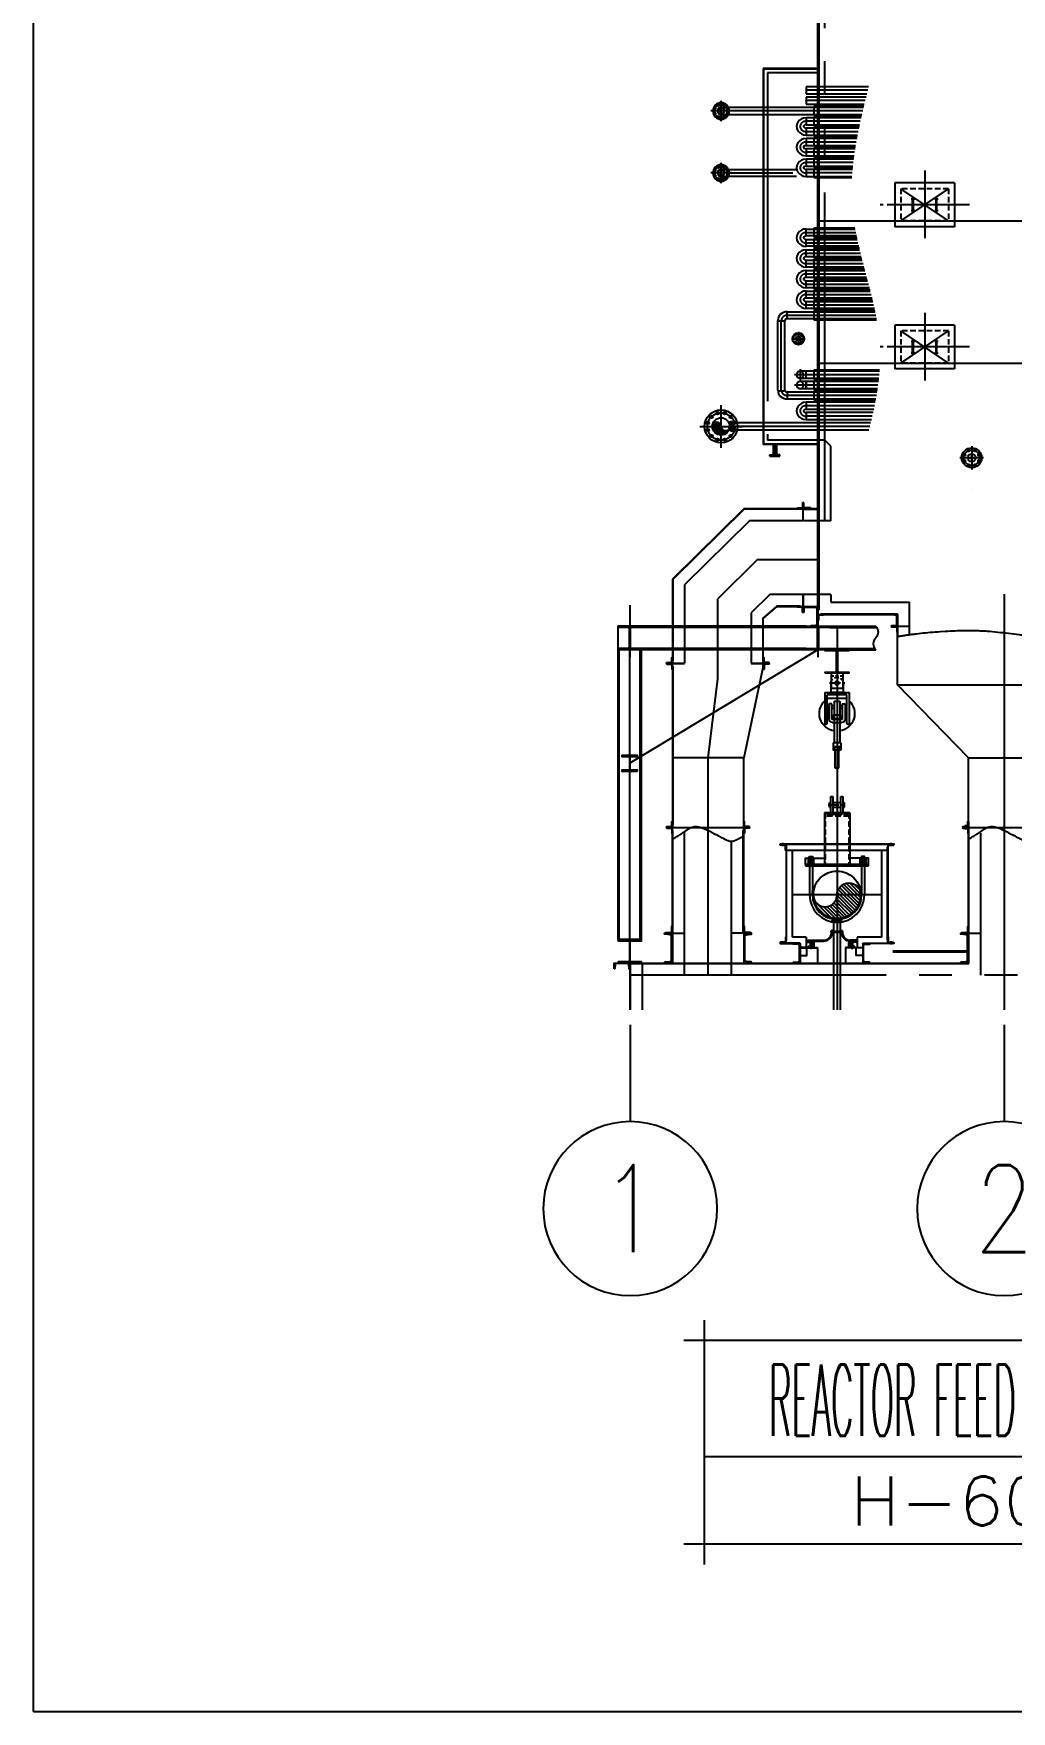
# Model space of a CAD drawing. Header units: millimetres. Extents: x 0 to 134087, y -49114 to 20834.
# Drawn here: x 24199 to 25773, y 10003 to 12702 of the extents above; entities that cross this region are included whole.
import ezdxf
from ezdxf.enums import TextEntityAlignment as Align

# ---------------------------------------------------------------- set-up
doc = ezdxf.new("R2010")
doc.units = ezdxf.units.MM
doc.header["$LTSCALE"] = 35
for name, pattern in [('CENTER', [7, 4, -1, 1, -1]), ('JNK-CENTER', [34, 30, -1.5, 1, -1.5]), ('JNK-HIDDEN', [3, 2, -1]), ('JNK-PHANTOM', [15, 10, -1, 1, -1, 1, -1]), ('PHA', [30, 20, -2, 2, -2, 2, -2])]:
    doc.linetypes.add(name, pattern=pattern)
for name, color, linetype in [('C', 1, 'CENTER'), ('CEN-R', 1, 'JNK-CENTER'), ('CON-C', 4, 'Continuous'), ('CON-G', 3, 'Continuous'), ('CON-W', 7, 'Continuous'), ('CON-Y', 2, 'Continuous'), ('CONT-Y', 2, 'Continuous'), ('Dim-W', 7, 'Continuous'), ('HID-Y', 2, 'JNK-HIDDEN'), ('LOGO-FRAME', 7, 'Continuous'), ('PAN-W', 6, 'PHA'), ('PHA-M', 6, 'JNK-PHANTOM'), ('PHA-W', 7, 'JNK-PHANTOM'), ('REF-R', 2, 'JNK-PHANTOM'), ('STL-OBJT', 7, 'Continuous'), ('TITLE', 7, 'Continuous')]:
    doc.layers.add(name, color=color, linetype=linetype)
doc.layers.add('CONT-G', color=3, linetype='Continuous', lineweight=25)
doc.styles.add('SIMPLEX', font='simplex.shx', dxfattribs={"width": 0.8})

# ---------------------------------------------------------------- blocks, each defined once
blk = doc.blocks.new('pipesec')
at = {"layer": 'CON-W'}
for p, q in [((0.121, 0.485), (0.485, 0.121)), ((0.244, 0.437), (0.437, 0.244)), ((0.012, 0), (0.36, -0.347)), ((0.075, 0.011), (0.394, -0.308)), ((0.126, 0.034), (0.425, -0.264)), ((0.169, 0.066), (0.451, -0.216)), ((0.204, 0.105), (0.473, -0.163)), ((0.23, 0.153), (0.489, -0.105)), ((0.247, 0.211), (0.498, -0.041)), ((0.248, 0.284), (0.499, 0.033)), ((-0.25, -0.258), (-0.008, -0.5)), ((-0.243, -0.191), (0.063, -0.496)), ((-0.223, -0.136), (0.125, -0.484)), ((-0.193, -0.092), (0.181, -0.466)), ((-0.156, -0.055), (0.232, -0.443)), ((-0.111, -0.026), (0.279, -0.415)), ((-0.056, -0.006), (0.321, -0.383)), ((-0.227, -0.355), (-0.105, -0.477))]:
    blk.add_line(p, q, dxfattribs=at)
blk.add_lwpolyline([(0, 0.5, -1), (0, 0, 1), (0, -0.5, 1)], format="xyb", dxfattribs=at)
blk = doc.blocks.new('A$C3B5754AF')
at = {"layer": 'CON-G'}
for p, q in [((-81, 32), (-27, 32)), ((-72, 29), (-72, -1)), ((-36, 29), (-36, -1)), ((-81, -4), (-27, -4)), ((-81, -4), (-27, -4)), ((-81, -40), (-27, -40)), ((-72, -7), (-72, -37)), ((-36, -7), (-36, -37))]:
    blk.add_line(p, q, dxfattribs=at)
for points in [[(-18, 29, 0.372659), (-36, 29, 0.186242), (-72, 29, 0.372659), (-90, 29), (-90, -1, 0.372659), (-72, -1, 0.186242), (-36, -1, 0.372659), (-18, -1)], [(-18, -7, 0.372659), (-36, -7, 0.186242), (-72, -7, 0.372659), (-90, -7), (-90, -37, 0.372659), (-72, -37, 0.186242), (-36, -37, 0.372659), (-18, -37)]]:
    blk.add_lwpolyline(points, format="xyb", close=True, dxfattribs=at)
blk = doc.blocks.new('A$C4ECB5571')
at = {"layer": 'CON-W', "color": 3}
for p, q in [((140, 128), (-188, 128)), ((-188, 64), (-188, 128)), ((-188, 64), (140, 64)), ((140, 64), (140, 128))]:
    blk.add_line(p, q, dxfattribs=at)
blk.add_lwpolyline([(-96, 416), (-96, 480), (48, 480), (48, 416)], dxfattribs=at)
at = {"layer": 'Dim-W', "color": 1}
for p, q in [((-24, 0), (-24, 501)), ((-24, 56), (-24, 480))]:
    blk.add_line(p, q, dxfattribs=at)
at = {"layer": 'HID-Y', "color": 2}
for points in [[(-96, 0), (-96, 320)], [(48, 0), (48, 320)]]:
    blk.add_lwpolyline(points, dxfattribs=at)
at = {"layer": 'CON-W', "xscale": 4, "yscale": 4, "zscale": 4}
blk.add_blockref('A$C3B5754AF', (193, 288), dxfattribs=at)
blk = doc.blocks.new('A$C31321E1F')
at = {"layer": 'C'}
blk.add_line((-115, 1150), (120, 1150), dxfattribs=at)
at = {"layer": 'CEN-R'}
for p, q in [((0, 1280), (0, -582)), ((398, 0), (-398, 0)), ((0, -451), (0, -556)), ((0, -451), (0, -556))]:
    blk.add_line(p, q, dxfattribs=at)
at = {"layer": 'CON-W', "color": 3}
for p, q in [((402, 386), (-402, 386)), ((-402, 386), (-402, 370)), ((-402, 370), (402, 370)), ((-350, 370), (-350, 0)), ((-314, 370), (-314, 0)), ((314, 370), (314, 0)), ((350, 370), (350, 0)), ((402, 370), (402, 386)), ((-314, 0), (-314, 50)), ((-314, 50), (-305, 50)), ((-305, 50), (-305, 0))]:
    blk.add_line(p, q, dxfattribs=at)
at = {"layer": 'CON-W'}
blk.add_line((-338, 370), (-314, 370), dxfattribs=at)
at = {"layer": 'CON-W', "color": 3}
for points in [[(-402, 386), (-402, 466), (-162, 466)], [(402, 386), (402, 466), (162, 466)], [(305, 0), (305, 50), (314, 50), (314, 0)]]:
    blk.add_lwpolyline(points, dxfattribs=at)
at = {"layer": 'CON-W'}
blk.add_circle((0, 0), 305, dxfattribs=at)
blk.add_circle((0, 0), 305, dxfattribs=at)
at = {"layer": 'CON-W', "color": 3}
for radius in [350, 314, 305]:
    blk.add_arc((0, 0), radius, 180, 0, dxfattribs=at)
at = {"layer": 'CONT-G'}
for p, q in [((-162, 1045), (-162, 386)), ((162, 1045), (-162, 1045)), ((162, 1045), (162, 386))]:
    blk.add_line(p, q, dxfattribs=at)
at = {"layer": 'HID-Y', "color": 2}
for p, q in [((-152, 1045), (-152, 386)), ((152, 1025), (-152, 1025)), ((152, 1005), (-152, 1005)), ((152, 1045), (152, 386))]:
    blk.add_line(p, q, dxfattribs=at)
at = {"layer": 'PAN-W'}
for p, q in [((-97, 1180), (-77, 1180)), ((-97, 1120), (-97, 1180)), ((-97, 1120), (-77, 1120)), ((-53, 1180), (50, 1180)), ((-53, 1120), (50, 1120)), ((74, 1180), (97, 1180)), ((74, 1120), (97, 1120)), ((97, 1120), (97, 1180))]:
    blk.add_line(p, q, dxfattribs=at)
blk.add_lwpolyline([(-53, 1055, 0.414214), (-47, 1049), (44, 1049, 0.414214), (50, 1055), (50, 1255), (74, 1255), (74, 1055, -0.414214), (44, 1025), (-47, 1025, -0.414214), (-77, 1055), (-77, 1255), (-53, 1255)], format="xyb", close=True, dxfattribs=at)
at = {"xscale": -609.4, "yscale": 609.4, "zscale": 609.4, "rotation": 90}
blk.add_blockref('pipesec', (0, 0), dxfattribs=at)
at = {"layer": 'CON-W', "yscale": 0.25, "zscale": 0.25}
for p, xscale in [((-326, 370), 0.25), ((326, 370), -0.25)]:
    blk.add_blockref('A$C4ECB5571', p, dxfattribs=dict(at, xscale=xscale))
blk = doc.blocks.new('SP-FE2')
at = {"color": 1, "linetype": 'CENTER'}
blk.add_line((97, -104), (-98, -104), dxfattribs=at)
at = {"layer": 'CEN-R'}
blk.add_line((0, 58), (0, -1229), dxfattribs=at)
at = {"layer": 'CON-Y'}
blk.add_circle((0, -104), 23.8, dxfattribs=at)
for start, end in [(133.8182, 260.8315), (279.1699, 46.1818)]:
    blk.add_arc((0, -494), 225, start, end, dxfattribs=at)
at = {"layer": 'CONT-Y'}
for p, q in [((-75, 21), (-75, -173)), ((-75, 21), (75, 21)), ((75, 21), (75, -173)), ((-80, -111), (-80, -227)), ((-40, -11), (-75, -11)), ((-75, -173), (75, -173)), ((18, -11), (-18, -11)), ((75, -11), (40, -11)), ((80, -111), (80, -227)), ((156, -227), (-156, -227)), ((-156, -227), (-156, -636)), ((-127, -256), (127, -256)), ((-127, -612), (-127, -256)), ((-127, -304), (127, -304)), ((-106, -370), (-106, -561)), ((-67, -370), (-106, -370)), ((-80, -227), (80, -227)), ((-67, -370), (-67, -569)), ((-67, -394), (-36, -394)), ((-67, -428), (-36, -428)), ((36, -336), (-36, -336)), ((-36, -336), (-36, -510)), ((36, -336), (36, -510)), ((36, -394), (67, -394)), ((36, -428), (67, -428)), ((67, -569), (67, -370)), ((67, -370), (106, -370)), ((106, -370), (106, -561)), ((127, -612), (127, -256)), ((156, -227), (156, -636)), ((-156, -636), (-151, -636)), ((-67, -569), (67, -569)), ((58, -609), (-58, -609)), ((48, -510), (-48, -510)), ((-48, -510), (-48, -558)), ((48, -558), (-48, -558)), ((-36, -527), (-36, -869)), ((-36, -558), (-36, -569)), ((-36, -609), (-36, -869)), ((36, -499), (36, -869)), ((36, -558), (36, -569)), ((36, -609), (36, -869)), ((48, -510), (48, -558)), ((156, -636), (151, -636)), ((49, -917), (-49, -917)), ((-49, -917), (-49, -958)), ((-48, -869), (48, -869)), ((-48, -869), (-48, -917)), ((-48, -917), (48, -917)), ((38, -963), (-38, -963)), ((-27, -958), (-27, -917)), ((26, -963), (-26, -963)), ((-22, -1187), (-22, -963)), ((22, -1187), (22, -963)), ((27, -958), (27, -917)), ((48, -869), (48, -917)), ((49, -917), (49, -958))]:
    blk.add_line(p, q, dxfattribs=at)
for centre, radius, start, end in [((0, -111), 79.5, 146.9982, 180), ((0, -111), 79.5, 122.5954, 146.9982), ((0, -111), 79.5, 66.3097, 106.0082), ((0, -111), 79.5, 33.0018, 46.5774), ((0, -111), 79.5, 0, 33.0018), ((-151, -612), 24, 270, 0), ((-58, -561), 47.9, 180, 270), ((58, -561), 47.9, 270, 0), ((151, -612), 24, 180, 270), ((-38, -950), 13.6, 216.0781, 323.9219), ((0, -895), 68.3, 246.6749, 293.3251), ((38, -950), 13.6, 216.0781, 323.9219)]:
    blk.add_arc(centre, radius, start, end, dxfattribs=at)
blk.add_ellipse((-11, -1187), major_axis=(-11.1, 0), ratio=0.480082, dxfattribs=at)
blk.add_ellipse((11, -1187), major_axis=(11.1, 0), ratio=0.480082, start_param=3.141593, end_param=6.283185, dxfattribs=at)
blk = doc.blocks.new('A$C1C12395C')
at = {"layer": 'CEN-R'}
blk.add_line((0, 0), (0, 44), dxfattribs=at)
at = {"layer": 'CONT-G'}
for p, q in [((-61, 24), (-47, 44)), ((-61, 19), (-61, 24)), ((-61, 24), (61, 24)), ((-61, 19), (61, 19)), ((-61, 19), (-51, 5)), ((-44, 0), (-51, 5)), ((-51, 5), (51, 5)), ((-47, 44), (47, 44)), ((-44, 0), (44, 0)), ((44, 0), (51, 5)), ((61, 24), (47, 44)), ((61, 19), (51, 5)), ((61, 19), (61, 24))]:
    blk.add_line(p, q, dxfattribs=at)
blk = doc.blocks.new('FLG-1 1-2SIDE')
at = {"layer": 'CEN-R'}
for p, q in [((-49, 153), (-49, 130)), ((0, 157), (0, -11)), ((49, 153), (49, 130))]:
    blk.add_line(p, q, dxfattribs=at)
at = {"layer": 'CON-Y'}
for p, q in [((-64, 148), (-36, 148)), ((-64, 148), (-64, 132)), ((-64, 132), (-37, 132)), ((-57, 148), (-57, 132)), ((-41, 148), (-41, 132)), ((-36, 150), (36, 150)), ((-36, 150), (-36, 148)), ((-33, 128), (33, 128)), ((-25, 150), (-25, 128)), ((25, 150), (25, 128)), ((36, 150), (36, 148)), ((36, 148), (64, 148)), ((36, 132), (64, 132)), ((64, 132), (37, 132)), ((41, 148), (41, 132)), ((57, 148), (57, 132)), ((64, 148), (64, 132))]:
    blk.add_line(p, q, dxfattribs=at)
blk.add_lwpolyline([(-24, 128), (24, 128), (24, 0), (-24, 0)], close=True, dxfattribs=at)
for centre, start, end in [((-37, 128), 0, 90), ((37, 128), 90, 180)]:
    blk.add_arc(centre, 4.5, start, end, dxfattribs=at)
blk = doc.blocks.new("2'' SORF")
at = {"layer": 'C'}
for p, q in [((-87, 0), (87, 0)), ((-34, 34), (-51, 51)), ((0, 87), (0, -87)), ((34, 34), (51, 51)), ((-34, -34), (-51, -51)), ((34, -34), (51, -51))]:
    blk.add_line(p, q, dxfattribs=at)
blk.add_circle((0, 0), 60.3, dxfattribs=at)
at = {"layer": 'CON-G'}
for centre, radius in [((0, 0), 76), ((-43, 43), 9.5), ((0, 0), 30.9), ((43, 43), 9.5), ((-43, -43), 9.5), ((43, -43), 9.5)]:
    blk.add_circle(centre, radius, dxfattribs=at)
blk = doc.blocks.new('8-660fv')
at = {"layer": 'CEN-R'}
for p, q in [((0, 272), (0, -272)), ((-272, 0), (272, 0)), ((-149, 40), (-189, 51)), ((-109, 109), (-138, 138)), ((-40, 149), (-51, 189)), ((40, 149), (51, 189)), ((109, 109), (138, 138)), ((149, 40), (189, 51)), ((-149, -40), (-189, -51)), ((-109, -109), (-138, -138)), ((-40, -149), (-51, -189)), ((40, -149), (51, -189)), ((109, -109), (138, -138)), ((149, -40), (189, -51))]:
    blk.add_line(p, q, dxfattribs=at)
blk.add_circle((0, 0), 175, dxfattribs=at)
at = {"layer": 'CONT-G'}
for centre, radius in [((0, 0), 210), ((-169, 45), 16), ((-123, 123), 16), ((0, 0), 110), ((-45, 169), 16), ((45, 169), 16), ((123, 123), 16), ((169, 45), 16), ((-169, -45), 16), ((-123, -123), 16), ((-45, -169), 16), ((45, -169), 16), ((123, -123), 16), ((169, -45), 16)]:
    blk.add_circle(centre, radius, dxfattribs=at)
at = {"layer": 'CON-W', "xscale": 219.1000000000058, "yscale": 219.1000000000058, "zscale": 219.1000000000058, "rotation": 180}
blk.add_blockref('pipesec', (0, 0), dxfattribs=at)
blk = doc.blocks.new('WELDOLET-3')
at = {"layer": 'CEN-R'}
blk.add_line((0, 0), (0, -44), dxfattribs=at)
at = {"layer": 'CONT-G'}
for p, q in [((-44, 0), (-51, -5)), ((-44, 0), (44, 0)), ((44, 0), (51, -5)), ((-61, -23), (-51, -5)), ((-61, -23), (-61, -28)), ((-61, -23), (61, -23)), ((-61, -28), (-47, -44)), ((-61, -28), (61, -28)), ((-51, -5), (51, -5)), ((-47, -44), (47, -44)), ((61, -28), (47, -44)), ((61, -23), (51, -5)), ((61, -23), (61, -28))]:
    blk.add_line(p, q, dxfattribs=at)
blk = doc.blocks.new('P-FLG  3.0 600 WNRF')
at = {"layer": 'CEN-R'}
for p, q in [((-131, 0), (131, 0)), ((-65, 27), (-91, 38)), ((-27, 65), (-38, 91)), ((0, -131), (0, 131)), ((27, 65), (38, 91)), ((65, 27), (91, 38)), ((-65, -27), (-91, -38)), ((-27, -65), (-38, -91)), ((27, -65), (38, -91)), ((65, -27), (91, -38))]:
    blk.add_line(p, q, dxfattribs=at)
blk.add_circle((0, 0), 84.2, dxfattribs=at)
at = {"layer": 'CONT-G'}
for centre, radius in [((0, 0), 105), ((-78, 32), 11), ((0, 0), 44.5), ((-32, 78), 11), ((0, 0), 36), ((32, 78), 11), ((78, 32), 11), ((-78, -32), 11), ((-32, -78), 11), ((32, -78), 11), ((78, -32), 11)]:
    blk.add_circle(centre, radius, dxfattribs=at)
blk = doc.blocks.new('INS-DOOR-410x610')
at = {"layer": 'CEN-R'}
for p, q in [((0, 438), (0, -427)), ((570, 0), (-570, 0)), ((305, -205), (-305, 205)), ((-305, -205), (305, 205)), ((-172, 75), (-128, 75)), ((-150, -97), (-150, 97)), ((128, 75), (172, 75)), ((150, -97), (150, 97)), ((-172, -75), (-128, -75)), ((128, -75), (172, -75))]:
    blk.add_line(p, q, dxfattribs=at)
at = {"layer": 'CONT-G'}
for p, q in [((380, 280), (-380, 280)), ((-380, 280), (-380, -280)), ((380, 280), (380, -280)), ((-156, -75), (-156, 75)), ((-144, -75), (-144, 75)), ((144, -75), (144, 75)), ((156, -75), (156, 75)), ((380, -280), (-380, -280))]:
    blk.add_line(p, q, dxfattribs=at)
for centre, start, end in [((-150, 75), 0, 180), ((150, 75), 0, 180), ((-150, -75), 180, 0), ((150, -75), 180, 0)]:
    blk.add_arc(centre, 6, start, end, dxfattribs=at)
at = {"layer": 'HID-Y'}
for p, q in [((305, 205), (-305, 205)), ((-305, 205), (-305, -205)), ((305, 205), (305, -205)), ((305, -205), (-305, -205))]:
    blk.add_line(p, q, dxfattribs=at)
blk = doc.blocks.new('A$C28B160F5')
at = {"layer": 'CEN-R'}
for p, q in [((150, 0), (-150, 0)), ((-77, 32), (-108, 45)), ((-48, 0), (48, 0)), ((-32, 77), (-45, 108)), ((0, 150), (0, -150)), ((0, -42), (0, 48)), ((32, 77), (45, 108)), ((77, 32), (108, 45)), ((-77, -32), (-108, -45)), ((-32, -77), (-45, -108)), ((32, -77), (45, -108)), ((77, -32), (108, -45))]:
    blk.add_line(p, q, dxfattribs=at)
blk.add_circle((0, 0), 100, dxfattribs=at)
at = {"layer": 'TITLE', "color": 3}
for centre, radius in [((0, 0), 127), ((-92, 38), 11), ((0, 0), 51.1), ((-38, 92), 11), ((38, 92), 11), ((92, 38), 11), ((-92, -38), 11), ((-38, -92), 11), ((38, -92), 11), ((92, -38), 11)]:
    blk.add_circle(centre, radius, dxfattribs=at)
blk = doc.blocks.new('A$C4C2D22EB')
at = {"layer": 'CEN-R'}
for p, q in [((-603.4, 980.2), (-669.2, 980.2)), ((-606.2, 969.2), (-669.2, 969.2)), ((-608.8, 958.2), (-752.4, 958.2)), ((-611.4, 947.2), (-669.2, 947.2)), ((-613.7, 936.1), (-669.2, 936.1)), ((-615.8, 925.1), (-669.2, 925.1)), ((-617.5, 914.1), (-669.2, 914.1)), ((-619, 903.1), (-669.2, 903.1)), ((-752.4, 892.1), (-683.4, 892.1)), ((-620, 892.1), (-669.2, 892.1)), ((-669.2, 828.6), (-616.2, 828.6)), ((-669.2, 817.6), (-613.9, 817.6)), ((-669.2, 806.6), (-611.2, 806.6)), ((-669.2, 795.5), (-608.4, 795.5)), ((-669.2, 784.5), (-605.5, 784.5)), ((-669.2, 773.5), (-602.6, 773.5)), ((-669.2, 762.5), (-599.8, 762.5)), ((-669.2, 751.4), (-597.2, 751.4)), ((-695.6, 660.4), (-695.6, 734.9)), ((-689.2, 740.4), (-594.9, 740.4)), ((-675.6, 683), (-675.6, 670.9)), ((-669.2, 677), (-681.7, 677)), ((-669.2, 666), (-681.7, 666)), ((-591.3, 677), (-669.2, 677)), ((-592.6, 666), (-669.2, 666)), ((-594.2, 654.9), (-689.2, 654.9)), ((-596.3, 643.9), (-669.2, 643.9)), ((-598.7, 632.9), (-669.2, 632.9)), ((-601.3, 621.9), (-746.9, 621.9)), ((-720.9, 479.9), (-763.2, 438.1)), ((-720.9, 479.9), (-656.5, 479.9)), ((-857.2, 431.2), (-857.2, 375.8)), ((-763.2, 352.8), (-763.2, 438.1)), ((-656.5, 431.2), (-656.5, 375.8)), ((-458, 443.2), (-458, 0)), ((-636.2, 409.5), (-636.2, 171.1)), ((-857.2, 49.4), (-857.2, 383.9)), ((-656.5, 383.9), (-857.2, 262.8)), ((-773.7, 268.7), (-763.2, 352.8)), ((-857.2, 271.2), (-857.2, 254.5)), ((-773.7, 36.9), (-773.7, 268.7)), ((-693.8, 174.4), (-693.8, 178.1)), ((-636.2, 169), (-636.2, 76.1)), ((-578.6, 174.4), (-578.6, 178.1)), ((-589.8, 122.6), (-682.7, 122.6)), ((-636.2, 93.4), (-636.2, 0)), ((-693.8, 73.2), (-693.8, 69.5)), ((-664.2, 72.4), (-664.2, 65.1)), ((-619.9, 72.4), (-619.9, 65.1)), ((-578.6, 73.2), (-578.6, 69.5))]:
    blk.add_line(p, q, dxfattribs=at)
for centre, major_axis, start_param, end_param in [((-669.2, 941.7), (-6.36, 0), 4.712389, 7.853982), ((-669.2, 919.6), (-6.36, 0), 4.712389, 7.853982), ((-669.2, 897.6), (-6.36, 0), 4.712389, 7.853982), ((-669.2, 823.1), (-6.36, 0), 4.712389, 7.853982), ((-669.2, 801), (-6.36, 0), 4.712389, 7.853982), ((-669.2, 779), (-6.36, 0), 4.712389, 7.853982), ((-669.2, 757), (-6.36, 0), 4.712389, 7.853982), ((-689.2, 734.9), (6.36, 0), 1.570796, 3.141593), ((-689.2, 660.4), (6.36, 0), 3.141593, 4.712389), ((-669.2, 638.4), (-6.36, 0), 4.712389, 7.853982)]:
    blk.add_ellipse(centre, major_axis=major_axis, ratio=0.866142, start_param=start_param, end_param=end_param, dxfattribs=at)
at = {"layer": 'CON-C'}
for p, q in [((-642.5, 82.7), (-642.5, 83.7)), ((-642.5, 83.7), (-629.9, 83.7)), ((-642.5, 82.7), (-629.9, 82.7)), ((-629.9, 82.7), (-629.9, 83.7))]:
    blk.add_line(p, q, dxfattribs=at)
at = {"layer": 'CON-G'}
for p, q in [((-656.5, 426.5), (-656.5, 1099.5)), ((-655.4, 426.5), (-655.4, 1099.5)), ((-656.5, 841.1), (656.5, 841.1)), ((-656.5, 689.5), (656.5, 689.5)), ((-735.4, 534.2), (-811.7, 459)), ((-735.3, 533.8), (-811.2, 458.8)), ((-678.6, 534.2), (-735.4, 534.2)), ((-674.6, 533.8), (-735.3, 533.8)), ((-674.6, 534.2), (-674.6, 533.8)), ((-811.7, 459), (-811.7, 369.5)), ((-811.2, 458.8), (-811.2, 372.4)), ((-700.2, 430.2), (-715.2, 417.5)), ((-714.8, 417.3), (-700, 429.8)), ((-675.3, 430.2), (-700.2, 430.2)), ((-700, 429.8), (-678.6, 429.8)), ((-675.3, 430.2), (-675.3, 429.8)), ((-715.2, 417.5), (-715.2, 372.4)), ((-714.8, 369.5), (-714.8, 417.3)), ((-656.5, 421.5), (-577.6, 421.5)), ((-653.6, 422), (-571.9, 422)), ((-571.9, 409), (-571.9, 422)), ((-669, 409), (-869.7, 409)), ((-669, 407.7), (-869.7, 407.7)), ((-644, 409), (-595, 409)), ((-644, 407.7), (-594, 407.7)), ((-571.9, 409), (-571.5, 409)), ((-571.9, 346.3), (-571.9, 409)), ((-571.9, 409), (-571.5, 409)), ((-571.5, 398), (-571.5, 409)), ((-669, 385.2), (-869.7, 385.2)), ((-669, 383.9), (-869.7, 383.9)), ((-644, 385.2), (-596, 385.2)), ((-644, 383.9), (-595, 383.9)), ((-811.2, 372.4), (-811.7, 372.4)), ((-811.2, 366.3), (-811.7, 366.3)), ((-714.8, 366.3), (-735.7, 268.7)), ((-715.2, 372.4), (-714.8, 372.4)), ((-714.8, 366.3), (-715.2, 366.3)), ((-496, 268.7), (-571.9, 346.3)), ((-571.9, 346.3), (-344, 346.3)), ((-735.7, 268.7), (-811.7, 268.7)), ((-735.7, 194.6), (-735.7, 268.7)), ((-496, 49.4), (-496, 268.7)), ((-496, 268.7), (-420, 268.7)), ((-811.7, 197.5), (-811.2, 197.5)), ((-735.7, 197.5), (-736.1, 197.5)), ((-499.3, 197.2), (-499.3, 192.2)), ((-811.7, 194.4), (-735.7, 194.4)), ((-811.7, 191.5), (-811.2, 191.5)), ((-811.7, 81.7), (-811.7, 191.5)), ((-811.2, 81.7), (-811.2, 191.5)), ((-736.1, 81.7), (-736.1, 191.5)), ((-735.7, 191.5), (-736.1, 191.5)), ((-735.7, 81.7), (-735.7, 191.5)), ((-496, 194.4), (-420, 194.4)), ((-495.5, 49.4), (-495.5, 194.4)), ((-668.6, 72.6), (-668.6, 73.9)), ((-668.2, 74.3), (-650.4, 74.3)), ((-668.2, 72.2), (-662.1, 72.2)), ((-667.6, 73.3), (-650.4, 73.3)), ((-663.8, 71.6), (-664.6, 71.6)), ((-661.7, 68.1), (-661.7, 71.8)), ((-660.7, 68.1), (-660.7, 71.8)), ((-642, 82.6), (-642, 84.6)), ((-641, 84.6), (-642, 84.6)), ((-641, 82.7), (-641, 84.6)), ((-631.5, 82.7), (-631.5, 84.6)), ((-631.5, 84.6), (-630.4, 84.6)), ((-630.4, 82.6), (-630.4, 84.6)), ((-623.5, 68.1), (-623.5, 71.8)), ((-622.5, 68.1), (-622.5, 71.8)), ((-615.9, 74.3), (-622.1, 74.3)), ((-616.6, 73.3), (-622.1, 73.3)), ((-615.9, 72.2), (-622, 72.2)), ((-620.4, 71.6), (-619.5, 71.6)), ((-615.5, 72.6), (-615.5, 73.9)), ((-663.8, 66.6), (-675.5, 66.6)), ((-666.3, 67.7), (-662.1, 67.7)), ((-664.8, 68.5), (-663.6, 68.5)), ((-664.8, 67.7), (-663.6, 67.7)), ((-663.6, 65.6), (-664.8, 65.6)), ((-664.6, 68.4), (-664.6, 67.7)), ((-663.8, 68.4), (-663.8, 67.7)), ((-617.9, 67.7), (-622, 67.7)), ((-619.3, 68.5), (-620.6, 68.5)), ((-619.3, 67.7), (-620.6, 67.7)), ((-620.6, 65.6), (-619.3, 65.6)), ((-620.4, 68.4), (-620.4, 67.7)), ((-620.4, 66.6), (-608.7, 66.6)), ((-619.5, 68.4), (-619.5, 67.7)), ((-497, 62.5), (-576.6, 62.5)), ((-497, 61.6), (-576.6, 61.6)), ((-857.2, 49.9), (-857.2, 0)), ((-857.2, 49.9), (-495.5, 49.9)), ((-857.2, 49.4), (-495.5, 49.4)), ((-856.7, 49.9), (-856.7, 0)), ((-820, 49.9), (-820, 50.9)), ((-728.2, 49.9), (-728.2, 50.9)), ((-504.3, 49.9), (-504.3, 50.9))]:
    blk.add_line(p, q, dxfattribs=at)
for points in [[(-672.4, 534.2), (-672.4, 540.5), (-672.6, 540.5, 0.414214), (-673.1, 540), (-673.1, 535.7, -0.414214), (-673.8, 534.9), (-678.1, 534.9, 0.414214), (-678.6, 534.4), (-678.6, 534.2)], [(-672.4, 429.8), (-672.4, 423.6), (-672.6, 423.6, -0.414214), (-673.1, 424.1), (-673.1, 428.4, 0.414214), (-673.8, 429.1), (-678.1, 429.1, -0.414214), (-678.6, 429.6), (-678.6, 429.8)], [(-650.3, 421.5), (-650.3, 421.2, -0.414214), (-650.6, 420.8), (-655.3, 420.8, 0.414214), (-655.8, 420.2), (-655.8, 415.6, -0.414214), (-656.2, 415.2), (-656.5, 415.2), (-656.5, 421.5)], [(-571.9, 421.5), (-571.9, 409), (-578.2, 409), (-578.2, 409.2, -0.388879), (-577.8, 409.6), (-573.2, 410, 0.388879), (-572.5, 410.8), (-572.5, 419.6, 0.388879), (-573.2, 420.5), (-577.8, 420.9, -0.388879), (-578.2, 421.3), (-578.2, 421.5)], [(-869.7, 383.9), (-869.7, 385.2), (-859.1, 385.2, 0.414214), (-857.6, 386.7), (-857.6, 406.2, 0.414214), (-859.1, 407.7), (-869.7, 407.7), (-869.7, 409), (-844.6, 409), (-844.6, 407.7), (-855.2, 407.7, 0.414214), (-856.7, 406.2), (-856.7, 386.7, 0.414214), (-855.2, 385.2), (-844.6, 385.2), (-844.6, 383.9)], [(-669, 383.9), (-669, 385.2), (-658.4, 385.2, 0.414214), (-656.9, 386.7), (-656.9, 406.2, 0.414214), (-658.4, 407.7), (-669, 407.7), (-669, 409), (-644, 409), (-644, 407.7), (-654.6, 407.7, 0.414214), (-656.1, 406.2), (-656.1, 386.7, 0.414214), (-654.6, 385.2), (-644, 385.2), (-644, 383.9)], [(-578.2, 409), (-578.2, 408.7, 0.414214), (-577.8, 408.3), (-573.2, 408.3, -0.414214), (-572.6, 407.7), (-572.6, 403.1, 0.414214), (-572.2, 402.7), (-571.9, 402.7), (-571.9, 409)], [(-811.7, 369.5), (-817.9, 369.5), (-817.9, 369.7, -0.414214), (-817.4, 370.2), (-813.1, 370.2, 0.414214), (-812.4, 370.9), (-812.4, 375.2, -0.414214), (-811.9, 375.7), (-811.7, 375.7)], [(-714.8, 369.5), (-708.5, 369.5), (-708.5, 369.7, 0.414214), (-709, 370.2), (-713.3, 370.2, -0.414214), (-714, 370.9), (-714, 375.2, 0.414214), (-714.5, 375.7), (-714.8, 375.7)], [(-648.8, 358.9), (-648.8, 360.1), (-638.1, 360.1, 0.414214), (-636.6, 361.6), (-636.6, 381.2, 0.414214), (-638.1, 382.7), (-648.8, 382.7), (-648.8, 383.9), (-623.7, 383.9), (-623.7, 382.7), (-634.3, 382.7, 0.414214), (-635.8, 381.2), (-635.8, 361.6, 0.414214), (-634.3, 360.1), (-623.7, 360.1), (-623.7, 358.9)], [(-811.7, 369.2), (-817.9, 369.2), (-817.9, 369, 0.414214), (-817.4, 368.5), (-813.1, 368.5, -0.414214), (-812.4, 367.8), (-812.4, 363.5, 0.414214), (-811.9, 362.9), (-811.7, 362.9)], [(-714.8, 369.2), (-708.5, 369.2), (-708.5, 369, -0.414214), (-709, 368.5), (-713.3, 368.5, 0.414214), (-714, 367.8), (-714, 363.5, -0.414214), (-714.5, 362.9), (-714.8, 362.9)], [(-811.7, 194.6), (-817.9, 194.6), (-817.9, 194.9, -0.414214), (-817.4, 195.4), (-813.1, 195.4, 0.414214), (-812.4, 196.1), (-812.4, 200.4, -0.414214), (-811.9, 200.9), (-811.7, 200.9)], [(-735.7, 194.6), (-729.4, 194.6), (-729.4, 194.9, 0.414214), (-729.9, 195.4), (-734.2, 195.4, -0.414214), (-734.9, 196.1), (-734.9, 200.4, 0.414214), (-735.4, 200.9), (-735.7, 200.9)], [(-502.2, 194.6), (-502.2, 194.9, -0.414214), (-501.8, 195.3), (-497.2, 195.3, 0.414214), (-496.6, 195.9), (-496.6, 200.5, -0.414214), (-496.2, 200.9), (-496, 200.9), (-496, 194.6)], [(-811.7, 194.4), (-817.9, 194.4), (-817.9, 194.1, 0.414214), (-817.4, 193.6), (-813.1, 193.6, -0.414214), (-812.4, 192.9), (-812.4, 188.6, 0.414214), (-811.9, 188.1), (-811.7, 188.1)], [(-735.7, 194.4), (-729.4, 194.4), (-729.4, 194.1, -0.414214), (-729.9, 193.6), (-734.2, 193.6, 0.414214), (-734.9, 192.9), (-734.9, 188.6, -0.414214), (-735.4, 188.1), (-735.7, 188.1)], [(-502.2, 194.4), (-502.2, 194.1, 0.414214), (-501.8, 193.7), (-497.2, 193.7, -0.414214), (-496.6, 193.1), (-496.6, 188.5, 0.414214), (-496.2, 188.1), (-496, 188.1), (-496, 194.4)], [(-690.5, 176.2), (-690.5, 169.9), (-690.7, 169.9, -0.414214), (-691, 170.2), (-691, 175, 0.414214), (-691.7, 175.7), (-696.4, 175.7, -0.414214), (-696.8, 176), (-696.8, 176.2)], [(-582, 176.2), (-582, 169.9), (-581.8, 169.9, 0.414214), (-581.5, 170.2), (-581.5, 175, -0.414214), (-580.7, 175.7), (-576, 175.7, 0.414214), (-575.7, 176), (-575.7, 176.2)], [(-844.6, 49.9), (-844.6, 51.2), (-855.2, 51.2, -0.414214), (-856.7, 52.7), (-856.7, 72.2, -0.414214), (-855.2, 73.7), (-844.6, 73.7), (-844.6, 75), (-869.7, 75), (-869.7, 73.7), (-859.1, 73.7, -0.414214), (-857.6, 72.2), (-857.6, 52.7, -0.414214), (-859.1, 51.2), (-869.7, 51.2), (-869.7, 49.9)], [(-811.7, 81.7), (-811.7, 49.9), (-820, 49.9), (-820, 50.3, -0.388879), (-819.3, 51), (-814.1, 51.5, 0.388879), (-812.7, 53), (-812.7, 78.6, 0.388879), (-814.1, 80.1), (-819.3, 80.5, -0.388879), (-820, 81.3), (-820, 81.7)], [(-811.7, 81.7), (-819.2, 81.7), (-819.2, 81.8, -0.414214), (-818.6, 82.4), (-813.2, 82.4, 0.414214), (-812.4, 83.2), (-812.4, 88.6, -0.414214), (-811.8, 89.2), (-811.7, 89.2)], [(-735.7, 81.7), (-728.2, 81.7), (-728.2, 81.8, 0.414214), (-728.7, 82.4), (-734.1, 82.4, -0.414214), (-734.9, 83.2), (-734.9, 88.6, 0.414214), (-735.5, 89.2), (-735.7, 89.2)], [(-735.7, 81.7), (-735.7, 49.9), (-727.3, 49.9), (-727.3, 50.3, 0.388879), (-728, 51), (-733.2, 51.5, -0.388879), (-734.6, 53), (-734.6, 78.6, -0.388879), (-733.2, 80.1), (-728, 80.5, 0.388879), (-727.3, 81.3), (-727.3, 81.7)], [(-690.5, 71.5), (-690.5, 77.7), (-690.7, 77.7, 0.414214), (-691, 77.4), (-691, 72.7, -0.414214), (-691.7, 72), (-696.4, 72, 0.414214), (-696.8, 71.6), (-696.8, 71.5)], [(-582, 71.5), (-582, 77.7), (-581.8, 77.7, -0.414214), (-581.5, 77.4), (-581.5, 72.7, 0.414214), (-580.7, 72), (-576, 72, -0.414214), (-575.7, 71.6), (-575.7, 71.5)], [(-496, 81.7), (-496, 49.9), (-504.3, 49.9), (-504.3, 50.3, -0.388879), (-503.6, 51), (-498.4, 51.5, 0.388879), (-497, 53), (-497, 78.6, 0.388879), (-498.4, 80.1), (-503.6, 80.5, -0.388879), (-504.3, 81.3), (-504.3, 81.7)], [(-496, 81.7), (-503.5, 81.7), (-503.5, 81.8, -0.414214), (-502.9, 82.4), (-497.5, 82.4, 0.414214), (-496.7, 83.2), (-496.7, 88.6, -0.414214), (-496.1, 89.2), (-496, 89.2)], [(-663.4, 68.4, 0.372659), (-663.8, 68.4, 0.186242), (-664.6, 68.4, 0.372659), (-665, 68.4), (-665, 67.7, 0.372659), (-664.6, 67.7, 0.186242), (-663.8, 67.7, 0.372659), (-663.4, 67.7)], [(-665, 65.7, 0.372659), (-664.6, 65.7, 0.186242), (-663.8, 65.7, 0.372659), (-663.4, 65.7), (-663.4, 66.2), (-665, 66.2)], [(-620.8, 68.4, -0.372659), (-620.4, 68.4, -0.186242), (-619.5, 68.4, -0.372659), (-619.1, 68.4), (-619.1, 67.7, -0.372659), (-619.5, 67.7, -0.186242), (-620.4, 67.7, -0.372659), (-620.8, 67.7)], [(-619.1, 65.7, -0.372659), (-619.5, 65.7, -0.186242), (-620.4, 65.7, -0.372659), (-620.8, 65.7), (-620.8, 66.2), (-619.1, 66.2)]]:
    blk.add_lwpolyline(points, format="xyb", close=True, dxfattribs=at)
for points in [[(-811.7, 366.3), (-811.7, 352.8), (-811.7, 207.1), (-811.7, 197.5)], [(-811.2, 366.3), (-811.2, 352.8), (-811.2, 207.2), (-811.2, 197.5)], [(-664.6, 65.7), (-664.6, 71.6), (-664.5, 71.6), (-663.9, 71.6), (-663.8, 71.6), (-663.8, 65.7)], [(-619.5, 65.7), (-619.5, 71.6), (-619.6, 71.6), (-620.3, 71.6), (-620.4, 71.6), (-620.4, 65.7)], [(-675.5, 66.2), (-657.1, 66.2)], [(-675.5, 57.9), (-668.4, 57.9), (-668.4, 66.2)], [(-608.7, 66.2), (-627, 66.2)], [(-608.7, 57.9), (-615.8, 57.9), (-615.8, 66.2)]]:
    blk.add_lwpolyline(points, dxfattribs=at)
for points in [[(-696.8, 176.8), (-575.7, 176.8), (-575.7, 176.4), (-696.8, 176.4)], [(-690.5, 74.4), (-690.1, 74.4), (-690.1, 173.3), (-690.5, 173.3)], [(-582, 74.4), (-582.4, 74.4), (-582.4, 173.3), (-582, 173.3)], [(-675.5, 71.2), (-696.8, 71.2), (-696.8, 70.8), (-675.5, 70.8)], [(-608.7, 71.2), (-575.7, 71.2), (-575.7, 70.8), (-608.7, 70.8)]]:
    blk.add_lwpolyline(points, close=True, dxfattribs=at)
at = {"layer": 'CON-G', "color": 7}
for points in [[(-664.6, 66.5), (-664.5, 66.6), (-664.5, 71.6)], [(-663.8, 66.5), (-663.9, 66.6), (-663.9, 71.6)], [(-620.4, 66.5), (-620.3, 66.6), (-620.3, 71.6)], [(-619.5, 66.5), (-619.6, 66.6), (-619.6, 71.6)]]:
    blk.add_lwpolyline(points, dxfattribs=at)
at = {"layer": 'CON-G'}
for points in [[(-666.7, 67.3), (-666.7, 67, 0.414214), (-666.3, 66.6), (-657.1, 66.6)], [(-617.4, 67.3), (-617.4, 67, -0.414214), (-617.9, 66.6), (-627, 66.6)], [(-873.9, 43.7), (-873.9, 49.9), (-857.2, 49.9), (-857.2, 43.7), (-857.4, 43.7, -0.383864), (-857.8, 44.1), (-858.3, 48.6, 0.383864), (-859.2, 49.4), (-871.8, 49.4, 0.383864), (-872.7, 48.6), (-873.2, 44.1, -0.383864), (-873.6, 43.7), (-873.9, 43.7)]]:
    blk.add_lwpolyline(points, format="xyb", dxfattribs=at)
blk.add_circle((-636.2, 122.6), 25.4, dxfattribs=at)
for centre, radius, start, end in [((-668.2, 73.9), 0.417, 90, 180), ((-668.2, 72.6), 0.417, 180, 270), ((-662.1, 71.8), 1.46, 0, 90), ((-662.1, 71.8), 0.417, 0, 90), ((-650.4, 82.6), 8.35, 270, 0), ((-650.4, 82.6), 9.39, 270, 0), ((-622.1, 82.6), 9.39, 180, 270), ((-622.1, 82.6), 8.35, 180, 270), ((-622, 71.8), 1.46, 90, 180), ((-622, 71.8), 0.417, 90, 180), ((-615.9, 73.9), 0.417, 0, 90), ((-615.9, 72.6), 0.417, 270, 0), ((-666.3, 67.3), 0.417, 90, 180), ((-662.1, 68.1), 0.417, 270, 0), ((-662.1, 68.1), 1.46, 270, 0), ((-622, 68.1), 1.46, 180, 270), ((-622, 68.1), 0.417, 180, 270), ((-617.9, 67.3), 0.417, 0, 90)]:
    blk.add_arc(centre, radius, start, end, dxfattribs=at)
at = {"layer": 'CON-Y'}
for p, q in [((-869.7, 75), (-869.7, 409)), ((-868.3, 75), (-868.3, 383.9)), ((-846, 75), (-846, 383.9)), ((-844.6, 75), (-844.6, 383.9))]:
    blk.add_line(p, q, dxfattribs=at)
blk.add_lwpolyline([(-848.8, 254.5), (-848.8, 255.5), (-855.7, 255.5, -0.414214), (-856.8, 256.6), (-856.8, 269.1, -0.414214), (-855.7, 270.2), (-848.8, 270.2), (-848.8, 271.2), (-865.5, 271.2), (-865.5, 270.2), (-858.6, 270.2, -0.414214), (-857.5, 269.1), (-857.5, 256.6, -0.414214), (-858.6, 255.5), (-865.5, 255.5), (-865.5, 254.5)], format="xyb", close=True, dxfattribs=at)
at = {"layer": 'CONT-G'}
for p, q in [((-656.5, 1003.3), (-715, 1003.3)), ((-715, 1003.3), (-715, 602.7)), ((-656.5, 1002.9), (-715, 1002.9)), ((-714.5, 1003.3), (-714.5, 602.7)), ((-699.3, 660.4), (-699.3, 734.9)), ((-691.9, 660.4), (-691.9, 734.9)), ((-669.2, 673.3), (-669.2, 680.7)), ((-656.5, 603.1), (-715, 603.1)), ((-656.5, 602.7), (-715, 602.7)), ((-656.5, 534.2), (-671.6, 534.2)), ((-656.5, 533.4), (-671.6, 533.4)), ((-655.4, 426.5), (-656.5, 426.5)), ((-653.6, 422), (-653.6, 421.5))]:
    blk.add_line(p, q, dxfattribs=at)
for points in [[(-608, 961.9), (-752.6, 961.9), (-752.6, 954.5), (-609.7, 954.5)], [(-610.5, 950.9), (-669.2, 950.9), (-669.2, 943.4), (-612.2, 943.4)], [(-612.9, 939.9), (-669.2, 939.9), (-669.2, 932.4), (-614.4, 932.4)], [(-615.1, 928.8), (-669.2, 928.8), (-669.2, 921.4), (-616.4, 921.4)], [(-617, 917.8), (-669.2, 917.8), (-669.2, 910.4), (-618.1, 910.4)], [(-751.9, 895.8), (-679.7, 895.8)], [(-618.5, 906.8), (-669.2, 906.8), (-669.2, 899.4), (-619.4, 899.4)], [(-619.7, 895.8), (-669.2, 895.8), (-669.2, 888.3), (-620.3, 888.3)], [(-679.3, 888.3), (-751.9, 888.3)], [(-615.4, 824.9), (-669.2, 824.9), (-669.2, 832.3), (-616.9, 832.3)], [(-613, 813.9), (-669.2, 813.9), (-669.2, 821.3), (-614.7, 821.3)], [(-610.3, 802.8), (-669.2, 802.8), (-669.2, 810.3), (-612.1, 810.3)], [(-607.5, 791.8), (-669.2, 791.8), (-669.2, 799.2), (-609.4, 799.2)], [(-604.6, 780.8), (-669.2, 780.8), (-669.2, 788.2), (-606.5, 788.2)], [(-601.7, 769.8), (-669.2, 769.8), (-669.2, 777.2), (-603.6, 777.2)], [(-598.9, 758.8), (-669.2, 758.8), (-669.2, 766.2), (-600.8, 766.2)], [(-596.4, 747.7), (-669.2, 747.7), (-669.2, 755.2), (-598.1, 755.2)], [(-594.2, 736.7), (-689.2, 736.7), (-689.2, 744.1), (-595.7, 744.1)], [(-591, 680.7), (-669.2, 680.7)], [(-669.2, 673.3), (-591.7, 673.3)], [(-592.1, 669.7), (-669.2, 669.7), (-669.2, 662.2), (-593.1, 662.2)], [(-593.6, 658.6), (-689.2, 658.6), (-689.2, 651.2), (-594.9, 651.2)], [(-595.6, 647.6), (-669.2, 647.6), (-669.2, 640.2), (-597.1, 640.2)], [(-597.8, 636.6), (-669.2, 636.6), (-669.2, 629.2), (-599.5, 629.2)], [(-600.4, 625.6), (-746.9, 625.6), (-746.9, 618.2), (-602.3, 618.2)], [(-632.5, 0), (-632.5, 93.4), (-639.9, 93.4), (-639.9, 0)]]:
    blk.add_lwpolyline(points, dxfattribs=at)
for points in [[(-675.6, 680.7, 1), (-675.6, 673.3), (-669.2, 673.3), (-669.2, 680.7)], [(-675.6, 669.7, 1), (-675.6, 662.2), (-669.2, 662.2), (-669.2, 669.7)], [(-672.4, 534.2), (-664, 534.2), (-664, 534.4, 0.414214), (-664.6, 535), (-670.7, 535, -0.414214), (-671.5, 535.9), (-671.5, 539.9, 0.414214), (-672.1, 540.5), (-672.4, 540.5)], [(-672.4, 429.8), (-664, 429.8), (-664, 429.6, -0.414214), (-664.6, 429), (-670.7, 429, 0.414214), (-671.5, 428.2), (-671.5, 424.2, -0.414214), (-672.1, 423.6), (-672.4, 423.6)], [(-656.5, 429.8), (-656.5, 409), (-664, 409), (-664, 409.2, -0.388879), (-663.5, 409.8), (-658.3, 410.2, 0.388879), (-657.3, 411.4), (-657.3, 427.4, 0.388879), (-658.3, 428.5), (-663.5, 429, -0.388879), (-664, 429.6), (-664, 429.8)], [(-675.5, 70.8), (-675.5, 49.9), (-683, 49.9), (-683, 50.2, -0.388879), (-682.5, 50.8), (-677.3, 51.2, 0.388879), (-676.2, 52.4), (-676.2, 68.3, 0.388879), (-677.3, 69.5), (-682.5, 70, -0.388879), (-683, 70.5), (-683, 70.8)], [(-608.7, 70.8), (-608.7, 49.9), (-601.2, 49.9), (-601.2, 50.2, 0.388879), (-601.7, 50.8), (-606.9, 51.2, -0.388879), (-607.9, 52.4), (-607.9, 68.3, -0.388879), (-606.9, 69.5), (-601.7, 70, 0.388879), (-601.2, 70.5), (-601.2, 70.8)]]:
    blk.add_lwpolyline(points, format="xyb", close=True, dxfattribs=at)
for centre, major_axis, ratio, start_param, end_param in [((-669.2, 941.7), (-10.1, 0), 0.915458, 4.712389, 7.853982), ((-669.2, 941.7), (-2.65, 0), 0.67874, 4.712389, 7.853982), ((-669.2, 919.6), (-10.1, 0), 0.915458, 4.712389, 7.853982), ((-669.2, 919.6), (-2.65, 0), 0.67874, 4.712389, 7.853982), ((-669.2, 897.6), (-10.1, 0), 0.915458, 4.712389, 7.853982), ((-669.2, 897.6), (-2.65, 0), 0.67874, 4.712389, 7.853982), ((-669.2, 823.1), (-10.1, 0), 0.915458, 4.712389, 7.853982), ((-669.2, 823.1), (-2.65, 0), 0.67874, 4.712389, 7.853982), ((-669.2, 801), (-10.1, 0), 0.915458, 4.712389, 7.853982), ((-669.2, 779), (-10.1, 0), 0.915458, 4.712389, 7.853982), ((-669.2, 801), (-2.65, 0), 0.67874, 4.712389, 7.853982), ((-669.2, 779), (-2.65, 0), 0.67874, 4.712389, 7.853982), ((-669.2, 757), (-10.1, 0), 0.915458, 4.712389, 7.853982), ((-669.2, 757), (-2.65, 0), 0.67874, 4.712389, 7.853982), ((-689.2, 734.9), (-10.1, 0), 0.915458, -1.570796, 0), ((-695.6, 734.9), (3.71, 0), 0.17286, 3.141593, 6.283185), ((-689.2, 734.9), (2.65, 0), 0.67874, 1.570796, 3.141593), ((-689.2, 660.4), (10.1, 0), 0.915458, 3.141593, 4.712389), ((-695.6, 660.4), (3.71, 0), 0.17286, 3.141593, 6.283185), ((-689.2, 660.4), (-2.65, 0), 0.67874, 0, 1.570796), ((-669.2, 638.4), (-10.1, 0), 0.915458, 4.712389, 7.853982), ((-669.2, 638.4), (-2.65, 0), 0.67874, 4.712389, 7.853982)]:
    blk.add_ellipse(centre, major_axis=major_axis, ratio=ratio, start_param=start_param, end_param=end_param, dxfattribs=at)
at = {"layer": 'Dim-W'}
blk.add_line((-492.6, 554.9), (-492.6, 554.9), dxfattribs=at)
blk.add_lwpolyline([(-595, 409, -0.4), (-595, 396.4, 0.4), (-595, 383.9, 0.4)], format="xyb", dxfattribs=at)
at = {"layer": 'HID-Y'}
for p, q in [((-759.8, 961.9), (-751.9, 961.9)), ((-759.8, 954.5), (-751.9, 954.5)), ((-752.6, 954.5), (-752.6, 961.9)), ((-759.8, 895.8), (-751.9, 895.8)), ((-752.6, 888.3), (-752.6, 895.8)), ((-759.8, 888.3), (-751.9, 888.3))]:
    blk.add_line(p, q, dxfattribs=at)
for centre in [(-675.6, 677), (-675.6, 666)]:
    blk.add_arc(centre, 3.71, 270, 90, dxfattribs=at)
at = {"layer": 'PHA-M'}
for p, q in [((-649.2, 521.3), (-649.2, 1099.5)), ((-649.2, 607.3), (-655.4, 607.3)), ((-642.9, 601), (-649.2, 607.3)), ((-642.9, 521.3), (-642.9, 601)), ((-729.5, 521.3), (-798.7, 453)), ((-672.4, 521.3), (-729.5, 521.3)), ((-672.4, 521.3), (-672.4, 534.2)), ((-642.9, 521.3), (-671.6, 521.3)), ((-798.7, 453), (-798.7, 369.5)), ((-708, 442.8), (-727.7, 423.3)), ((-672.4, 442.8), (-708, 442.8)), ((-672.4, 442.8), (-672.4, 423.6)), ((-672.4, 429.8), (-672.4, 442.8)), ((-642.9, 442.8), (-672.4, 442.8)), ((-642.9, 442.8), (-642.9, 434.5)), ((-642.9, 434.5), (-559, 434.5)), ((-559, 400.1), (-559, 434.5)), ((-727.7, 423.3), (-727.7, 369.5)), ((-571.5, 409), (-559, 409)), ((-811.7, 369.5), (-798.7, 369.5)), ((-811.7, 369.2), (-798.7, 369.2)), ((-727.7, 369.5), (-714.8, 369.5)), ((-727.7, 369.2), (-714.8, 369.2)), ((-798.7, 36.9), (-798.7, 190.1)), ((-748.6, 36.9), (-748.6, 179.7)), ((-483, 36.9), (-483, 188.3)), ((-811.7, 81.7), (-798.7, 81.7)), ((-735.7, 81.7), (-748.6, 81.7)), ((-669.2, 77.5), (-669.2, 66.6)), ((-614.9, 77.5), (-614.9, 66.6)), ((-496, 81.7), (-483, 81.7)), ((-657.1, 66.6), (-657.1, 49.4)), ((-627, 66.6), (-627, 49.4)), ((-58.8, 36.9), (-856.7, 36.9)), ((-844.1, 49.9), (-844.1, 0))]:
    blk.add_line(p, q, dxfattribs=at)
for points in [[(-602.5, 983.9), (-669.2, 983.9), (-669.2, 976.5), (-604.3, 976.5)], [(-605.2, 972.9), (-669.2, 972.9), (-669.2, 965.5), (-607.1, 965.5)]]:
    blk.add_lwpolyline(points, dxfattribs=at)
at = {"layer": 'PHA-W'}
for points in [[(-607.7, 963), (-660.9, 963), (-660.9, 953.4), (-610, 953.4)], [(-610.3, 952), (-660.9, 952), (-660.9, 942.4), (-612.4, 942.4)], [(-612.7, 940.9), (-660.9, 940.9), (-660.9, 931.3), (-614.6, 931.3)], [(-614.9, 929.9), (-660.9, 929.9), (-660.9, 920.3), (-616.6, 920.3)], [(-616.8, 918.9), (-660.9, 918.9), (-660.9, 909.3), (-618.2, 909.3)], [(-618.4, 907.9), (-660.9, 907.9), (-660.9, 898.3), (-619.5, 898.3)], [(-619.6, 896.9), (-660.9, 896.9), (-660.9, 887.3), (-620.4, 887.3)], [(-617.1, 833.4), (-660.9, 833.4), (-660.9, 823.8), (-615.2, 823.8)], [(-614.9, 822.4), (-660.9, 822.4), (-660.9, 812.8), (-612.7, 812.8)], [(-612.4, 811.4), (-660.9, 811.4), (-660.9, 801.8), (-610, 801.8)], [(-609.7, 800.3), (-660.9, 800.3), (-660.9, 790.7), (-607.2, 790.7)], [(-606.8, 789.3), (-660.9, 789.3), (-660.9, 779.7), (-604.3, 779.7)], [(-603.9, 778.3), (-660.9, 778.3), (-660.9, 768.7), (-601.4, 768.7)], [(-601, 767.3), (-660.9, 767.3), (-660.9, 757.7), (-598.7, 757.7)], [(-598.3, 756.2), (-660.9, 756.2), (-660.9, 746.7), (-596.2, 746.7)], [(-595.9, 745.2), (-660.9, 745.2), (-660.9, 735.6), (-594, 735.6)], [(-590.9, 681.8), (-660.9, 681.8), (-660.9, 672.2), (-591.8, 672.2)], [(-592, 670.7), (-660.9, 670.7), (-660.9, 661.2), (-593.2, 661.2)], [(-593.5, 659.7), (-660.9, 659.7), (-660.9, 650.1), (-595.1, 650.1)]]:
    blk.add_lwpolyline(points, dxfattribs=at)
for points, knots in [([(-571.9, 397.9), (-554.9, 401.2), (-471.7, 409.4), (-432.8, 394.3), (-351.1, 398.7), (-344, 400)], [0, 0, 0, 0, 471.13628, 1147.243646, 1404.418258, 1404.418258, 1404.418258, 1404.418258]), ([(-811.7, 182), (-797.8, 189), (-789.5, 204.9), (-748.5, 174.5), (-744.8, 181.4), (-735.7, 184.9)], [0, 0, 0, 0, 527.465626, 1193.677544, 1535.043258, 1535.043258, 1535.043258, 1535.043258]), ([(-496, 182), (-482.1, 189), (-473.8, 204.9), (-432.8, 174.5), (-429.1, 181.4), (-420, 184.9)], [0, 0, 0, 0, 527.465626, 1193.677544, 1535.043258, 1535.043258, 1535.043258, 1535.043258])]:
    blk.add_open_spline(points, degree=3, knots=knots, dxfattribs=at)
at = {"layer": 'REF-R'}
for p, q in [((-656.5, 998.7), (-710.4, 998.7)), ((-710.4, 998.7), (-710.4, 607.3)), ((-656.5, 607.3), (-710.4, 607.3)), ((-690.1, 170.2), (-582.4, 170.2)), ((-683.8, 77.5), (-683.8, 170.2)), ((-588.6, 77.5), (-588.6, 170.2)), ((-669.2, 77.5), (-683.8, 77.5)), ((-588.6, 77.5), (-614.9, 77.5))]:
    blk.add_line(p, q, dxfattribs=at)
at = {"xscale": -50.88155164560442, "yscale": 50.88155164560442, "zscale": 50.88155164560442, "rotation": 90}
blk.add_blockref('pipesec', (-636.2, 122.6), dxfattribs=at)
at = {"layer": 'CON-G', "xscale": -0.08349450549, "yscale": 0.08349450549, "zscale": 0.08349450549}
for p in [(-759.8, 958.2), (-759.8, 892.1)]:
    blk.add_blockref('P-FLG  3.0 600 WNRF', p, dxfattribs=at)
at = {"layer": 'CON-W', "xscale": -0.08349450549, "yscale": 0.08349450549, "zscale": 0.08349450549, "rotation": 180}
blk.add_blockref('FLG-1 1-2SIDE', (-702.4, 602.7), dxfattribs=at)
at = {"layer": 'CON-W', "xscale": 0.08349450549, "yscale": 0.08349450549, "zscale": 0.08349450549}
blk.add_blockref('A$C31321E1F', (-636.2, 122.6), dxfattribs=at)
at = {"layer": 'Dim-W', "xscale": 0.08349450549, "yscale": 0.08349450549, "zscale": 0.08349450549}
for name, p in [('INS-DOOR-410x610', (-542.7, 858.2)), ('INS-DOOR-410x610', (-542.7, 706.6)), ('A$C28B160F5', (-492.6, 588.5)), ('A$C1C12395C', (-636.2, 93.4))]:
    blk.add_blockref(name, p, dxfattribs=at)
for name, p, rotation in [('8-660fv', (-759.8, 621.9), 90.00000000000001), ('WELDOLET-3', (-746.9, 621.9), 270)]:
    blk.add_blockref(name, p, dxfattribs=dict(at, rotation=rotation))
at = {"layer": 'STL-OBJT', "xscale": -0.08349450549, "yscale": 0.08349450549, "zscale": 0.08349450549}
blk.add_blockref('SP-FE2', (-636.2, 357.1), dxfattribs=at)
at = {"layer": 'TITLE', "xscale": 0.08349450549, "yscale": 0.08349450549, "zscale": 0.08349450549}
blk.add_blockref("2'' SORF", (-677.4, 715.4), dxfattribs=at)
blk = doc.blocks.new('col-line')
at = {"layer": 'CON-Y'}
blk.add_line((0, 3), (0, 8), dxfattribs=at)
blk.add_circle((0, 12.5), 4.5, dxfattribs=at)
at = {"layer": 'CON-C', "style": 'SIMPLEX', "width": 0.8}
blk.add_attdef('1', text='', height=4.5, dxfattribs=at).set_placement((0, 12.5), align=Align.MIDDLE_CENTER)
blk = doc.blocks.new('NAMETAG')
at = {"layer": 'CON-W'}
for p, q in [((-15, 1), (-15, -11)), ((15, 1), (15, -11)), ((-16, 0), (16, 0)), ((-15, -5.7), (15, -5.7)), ((-16, -10), (16, -10))]:
    blk.add_line(p, q, dxfattribs=at)
at = {"layer": 'CON-C', "style": 'SIMPLEX', "width": 0.8}
blk.add_attdef('HEATER', text='', height=3.5, dxfattribs=at).set_placement((-0.04, -4.68), align=Align.CENTER)
at = {"layer": 'CON-G', "style": 'SIMPLEX', "width": 0.992635}
blk.add_attdef('NO.\\H-0000-0', text='', height=2.4, dxfattribs=at).set_placement((-13.7, -9.08), (13.64, -9.08), align=Align.FIT)

msp = doc.modelspace()

# ---------------------------------------------------------------- linework, layer by layer
at = {"layer": 'CON-C'}
for q in [(24199.3805, 20200.9756), (28816.0976, 10002.5023)]:
    msp.add_line((24199.3805, 10002.5023), q, dxfattribs=at)

# ---------------------------------------------------------------- block references
at = {"layer": 'CON-W'}
ref = msp.add_blockref('col-line', (25159.3712, 11200.2716), dxfattribs=dict(at, xscale=-31.11111111111111, yscale=31.11111111111111, zscale=31.11111111111111, rotation=180))
ref.add_attrib('1', '1', dxfattribs={"layer": 'CON-C', "height": 140, "style": 'SIMPLEX', "width": 0.8}).set_placement((25159.3712, 10811.3827), align=Align.MIDDLE_CENTER)
ref = msp.add_blockref('col-line', (25761.0212, 11200.2716), dxfattribs=dict(at, xscale=-31.11111111111111, yscale=31.11111111111111, zscale=31.11111111111111, rotation=180))
ref.add_attrib('1', '2', dxfattribs={"layer": 'CON-C', "height": 140, "style": 'SIMPLEX', "width": 0.8}).set_placement((25761.0212, 10811.3827), align=Align.MIDDLE_CENTER)
at = {"layer": 'Dim-W', "ltscale": 0.5, "xscale": 1.50908133744, "yscale": 1.50908133744, "zscale": 1.50908133744}
msp.add_blockref('A$C4C2D22EB', (26452.1312, 11131.1401), dxfattribs=at)
at = {"layer": 'LOGO-FRAME'}
ref = msp.add_blockref('NAMETAG', (25769.9196, 10599.0375), dxfattribs=dict(at, xscale=-32.76000000000001, yscale=32.76000000000001, zscale=32.76000000000001))
ref.add_attrib('HEATER', 'REACTOR FEED HEATER NO.1', dxfattribs={"layer": 'CON-C', "height": 114.66, "style": 'SIMPLEX', "width": 0.35}).set_placement((25771.23, 10445.7207), align=Align.CENTER)
ref.add_attrib('NO.\\H-0000-0', '   H-6001A   ', dxfattribs={"layer": 'CON-G', "height": 78.624, "style": 'SIMPLEX', "width": 0.920096}).set_placement((25323.0732, 10301.5767), (26218.7316, 10301.5767), align=Align.FIT)

doc.saveas('drawing.dxf')
